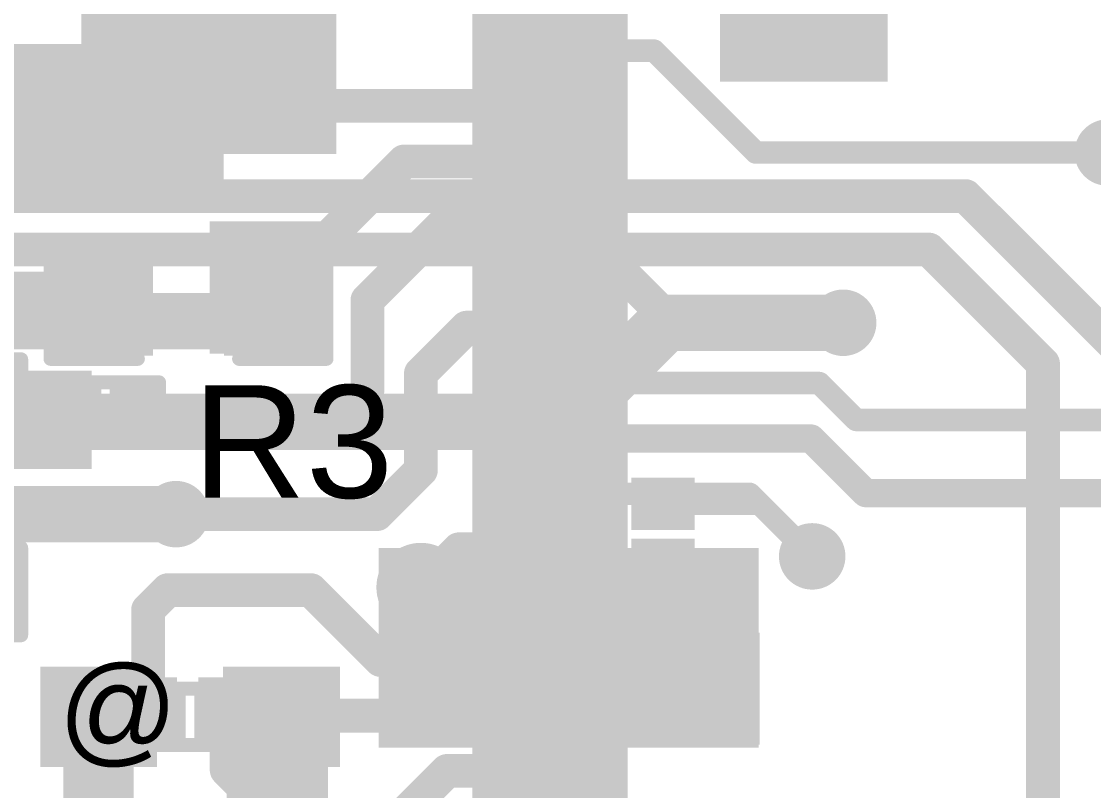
# Model space of a CAD drawing. Header units: millimetres. Extents: x -1.41 to 1.35, y -0.13 to 2.68.
# Drawn here: x -0.4869 to -0.1061, y 0.9323 to 1.2056 of the extents above; entities that cross this region are included whole.
import ezdxf

# ---------------------------------------------------------------- set-up
doc = ezdxf.new("R2010")
doc.units = ezdxf.units.MM
doc.header["$MEASUREMENT"] = 0
for name, color, linetype in [('BottomLayer', 5, 'Continuous'), ('BottomPaste', 16, 'Continuous'), ('BottomSolder', 6, 'Continuous'), ('Mechanical2', 216, 'Continuous'), ('TopLayer', 1, 'Continuous'), ('TopOverlay', 2, 'Continuous'), ('TopPaste', 8, 'Continuous'), ('TopSolder', 216, 'Continuous'), ('ViaHoleLayer', 16, 'Continuous')]:
    doc.layers.add(name, color=color, linetype=linetype)
doc.styles.add('Arial', font='', dxfattribs={"height": 0.2})
doc.styles.get('Arial').set_extended_font_data('Arial')

# ---------------------------------------------------------------- blocks, each defined once
blk = doc.blocks.new('PG_DSO_8_B_1')
at = {"layer": 'BottomLayer'}
for points in [[(-0.1377953, 0.0622047), (-0.1377953, 0.0877953), (-0.0862205, 0.0877953), (-0.0862205, 0.0622047)], [(0.0862205, 0.0622047), (0.0862205, 0.0877953), (0.1377953, 0.0877953), (0.1377953, 0.0622047)], [(-0.1377953, 0.0122047), (-0.1377953, 0.0377953), (-0.0862205, 0.0377953), (-0.0862205, 0.0122047)], [(0.0862205, 0.0122047), (0.0862205, 0.0377953), (0.1377953, 0.0377953), (0.1377953, 0.0122047)], [(-0.1377953, -0.0377953), (-0.1377953, -0.0122047), (-0.0862205, -0.0122047), (-0.0862205, -0.0377953)], [(0.0862205, -0.0377953), (0.0862205, -0.0122047), (0.1377953, -0.0122047), (0.1377953, -0.0377953)], [(-0.1377953, -0.0877953), (-0.1377953, -0.0622047), (-0.0862205, -0.0622047), (-0.0862205, -0.0877953)], [(0.0862205, -0.0877953), (0.0862205, -0.0622047), (0.1377953, -0.0622047), (0.1377953, -0.0877953)]]:
    blk.add_hatch(color=5, dxfattribs=at).paths.add_polyline_path(points)
at = {"layer": 'BottomPaste'}
for points in [[(-0.1377953, 0.0622047), (-0.1377953, 0.0877953), (-0.0862205, 0.0877953), (-0.0862205, 0.0622047)], [(0.0862205, 0.0622047), (0.0862205, 0.0877953), (0.1377953, 0.0877953), (0.1377953, 0.0622047)], [(-0.1377953, 0.0122047), (-0.1377953, 0.0377953), (-0.0862205, 0.0377953), (-0.0862205, 0.0122047)], [(0.0862205, 0.0122047), (0.0862205, 0.0377953), (0.1377953, 0.0377953), (0.1377953, 0.0122047)], [(-0.1377953, -0.0377953), (-0.1377953, -0.0122047), (-0.0862205, -0.0122047), (-0.0862205, -0.0377953)], [(0.0862205, -0.0377953), (0.0862205, -0.0122047), (0.1377953, -0.0122047), (0.1377953, -0.0377953)], [(-0.1377953, -0.0877953), (-0.1377953, -0.0622047), (-0.0862205, -0.0622047), (-0.0862205, -0.0877953)], [(0.0862205, -0.0877953), (0.0862205, -0.0622047), (0.1377953, -0.0622047), (0.1377953, -0.0877953)]]:
    blk.add_hatch(color=16, dxfattribs=at).paths.add_polyline_path(points)
at = {"layer": 'BottomSolder'}
for points in [[(-0.1417953, 0.0582047), (-0.1417953, 0.0917953), (-0.0822205, 0.0917953), (-0.0822205, 0.0582047)], [(0.0822205, 0.0582047), (0.0822205, 0.0917953), (0.1417953, 0.0917953), (0.1417953, 0.0582047)], [(-0.1417953, 0.008204700000000002), (-0.1417953, 0.0417953), (-0.0822205, 0.0417953), (-0.0822205, 0.008204699999999997)], [(0.0822205, 0.008204700000000002), (0.0822205, 0.0417953), (0.1417953, 0.0417953), (0.1417953, 0.008204699999999997)], [(-0.1417953, -0.0417953), (-0.1417953, -0.008204699999999997), (-0.0822205, -0.008204700000000002), (-0.0822205, -0.0417953)], [(0.0822205, -0.0417953), (0.0822205, -0.008204699999999997), (0.1417953, -0.008204700000000002), (0.1417953, -0.0417953)], [(-0.1417953, -0.0917953), (-0.1417953, -0.0582047), (-0.0822205, -0.0582047), (-0.0822205, -0.0917953)], [(0.0822205, -0.0917953), (0.0822205, -0.0582047), (0.1417953, -0.0582047), (0.1417953, -0.0917953)]]:
    blk.add_hatch(color=6, dxfattribs=at).paths.add_polyline_path(points)
blk = doc.blocks.new('LQFP_100_6')
at = {"layer": 'TopLayer'}
for points in [[(-0.32874015, 0.0649606), (-0.28149605, 0.0649606), (-0.28149605, 0.0531496), (-0.32874015, 0.0531496)], [(-0.32874015, 0.0452756), (-0.28149605, 0.0452756), (-0.28149605, 0.0334646), (-0.32874015, 0.0334646)], [(-0.32874015, 0.0255906), (-0.28149605, 0.0255906), (-0.28149605, 0.0137796), (-0.32874015, 0.0137796)], [(-0.32874015, 0.0059055), (-0.28149605, 0.0059055), (-0.28149605, -0.0059055), (-0.32874015, -0.0059055)], [(-0.32874015, -0.0137795), (-0.28149605, -0.0137795), (-0.28149605, -0.0255905), (-0.32874015, -0.0255905)], [(-0.32874015, -0.0334646), (-0.28149605, -0.0334646), (-0.28149605, -0.0452756), (-0.32874015, -0.0452756)], [(-0.32874015, -0.0531496), (-0.28149605, -0.0531496), (-0.28149605, -0.0649606), (-0.32874015, -0.0649606)], [(-0.32874015, -0.0728346), (-0.28149605, -0.0728346), (-0.28149605, -0.0846456), (-0.32874015, -0.0846456)], [(-0.32874015, -0.0925197), (-0.28149605, -0.0925197), (-0.28149605, -0.1043307), (-0.32874015, -0.1043307)], [(-0.32874015, -0.1122047), (-0.28149605, -0.1122047), (-0.28149605, -0.1240157), (-0.32874015, -0.1240157)], [(-0.32874015, -0.1318898), (-0.28149605, -0.1318898), (-0.28149605, -0.1437008), (-0.32874015, -0.1437008)], [(-0.32874015, -0.1515748), (-0.28149605, -0.1515748), (-0.28149605, -0.1633858), (-0.32874015, -0.1633858)], [(-0.32874015, -0.1712598), (-0.28149605, -0.1712598), (-0.28149605, -0.1830708), (-0.32874015, -0.1830708)], [(-0.32874015, -0.1909448), (-0.28149605, -0.1909448), (-0.28149605, -0.2027558), (-0.32874015, -0.2027558)]]:
    blk.add_hatch(color=1, dxfattribs=at).paths.add_polyline_path(points)
at = {"layer": 'TopPaste'}
for points in [[(-0.32874015, 0.0649606), (-0.28149605, 0.0649606), (-0.28149605, 0.0531496), (-0.32874015, 0.0531496)], [(-0.32874015, 0.0452756), (-0.28149605, 0.0452756), (-0.28149605, 0.0334646), (-0.32874015, 0.0334646)], [(-0.32874015, 0.0255906), (-0.28149605, 0.0255906), (-0.28149605, 0.0137796), (-0.32874015, 0.0137796)], [(-0.32874015, 0.0059055), (-0.28149605, 0.0059055), (-0.28149605, -0.0059055), (-0.32874015, -0.0059055)], [(-0.32874015, -0.0137795), (-0.28149605, -0.0137795), (-0.28149605, -0.0255905), (-0.32874015, -0.0255905)], [(-0.32874015, -0.0334646), (-0.28149605, -0.0334646), (-0.28149605, -0.0452756), (-0.32874015, -0.0452756)], [(-0.32874015, -0.0531496), (-0.28149605, -0.0531496), (-0.28149605, -0.0649606), (-0.32874015, -0.0649606)], [(-0.32874015, -0.0728346), (-0.28149605, -0.0728346), (-0.28149605, -0.0846456), (-0.32874015, -0.0846456)], [(-0.32874015, -0.0925197), (-0.28149605, -0.0925197), (-0.28149605, -0.1043307), (-0.32874015, -0.1043307)], [(-0.32874015, -0.1122047), (-0.28149605, -0.1122047), (-0.28149605, -0.1240157), (-0.32874015, -0.1240157)], [(-0.32874015, -0.1318898), (-0.28149605, -0.1318898), (-0.28149605, -0.1437008), (-0.32874015, -0.1437008)], [(-0.32874015, -0.1515748), (-0.28149605, -0.1515748), (-0.28149605, -0.1633858), (-0.32874015, -0.1633858)], [(-0.32874015, -0.1712598), (-0.28149605, -0.1712598), (-0.28149605, -0.1830708), (-0.32874015, -0.1830708)], [(-0.32874015, -0.1909448), (-0.28149605, -0.1909448), (-0.28149605, -0.2027558), (-0.32874015, -0.2027558)]]:
    blk.add_hatch(color=8, dxfattribs=at).paths.add_polyline_path(points)
at = {"layer": 'TopSolder'}
for points in [[(-0.33274015, 0.0886457), (-0.27749605, 0.0886457), (-0.27749605, 0.0688347), (-0.33274015, 0.0688347)], [(-0.33274015, 0.0689606), (-0.27749605, 0.0689606), (-0.27749605, 0.0491496), (-0.33274015, 0.0491496)], [(-0.33274015, 0.0492756), (-0.27749605, 0.0492756), (-0.27749605, 0.0294646), (-0.33274015, 0.0294646)], [(-0.33274015, 0.0295906), (-0.27749605, 0.0295906), (-0.27749605, 0.0097796), (-0.33274015, 0.0097796)], [(-0.33274015, 0.0099055), (-0.27749605, 0.0099055), (-0.27749605, -0.0099055), (-0.33274015, -0.0099055)], [(-0.33274015, -0.0097795), (-0.27749605, -0.0097795), (-0.27749605, -0.0295905), (-0.33274015, -0.0295905)], [(-0.33274015, -0.0294646), (-0.27749605, -0.0294646), (-0.27749605, -0.0492756), (-0.33274015, -0.0492756)], [(-0.33274015, -0.0491496), (-0.27749605, -0.0491496), (-0.27749605, -0.0689606), (-0.33274015, -0.0689606)], [(-0.33274015, -0.0688346), (-0.27749605, -0.0688346), (-0.27749605, -0.0886456), (-0.33274015, -0.0886456)], [(-0.33274015, -0.0885197), (-0.27749605, -0.0885197), (-0.27749605, -0.1083307), (-0.33274015, -0.1083307)], [(-0.33274015, -0.1082047), (-0.27749605, -0.1082047), (-0.27749605, -0.1280157), (-0.33274015, -0.1280157)], [(-0.33274015, -0.1278898), (-0.27749605, -0.1278898), (-0.27749605, -0.1477008), (-0.33274015, -0.1477008)], [(-0.33274015, -0.1475748), (-0.27749605, -0.1475748), (-0.27749605, -0.1673858), (-0.33274015, -0.1673858)], [(-0.33274015, -0.1672598), (-0.27749605, -0.1672598), (-0.27749605, -0.1870708), (-0.33274015, -0.1870708)], [(-0.33274015, -0.1869448), (-0.27749605, -0.1869448), (-0.27749605, -0.2067558), (-0.33274015, -0.2067558)]]:
    blk.add_hatch(color=216, dxfattribs=at).paths.add_polyline_path(points)
blk = doc.blocks.new('ECS__327_7_34B_C_TR_16')
at = {"layer": 'TopLayer'}
for points in [[(-0.07086615, 0.03740155), (-0.02755905, 0.03740155), (-0.02755905, -0.03740155), (-0.07086615, -0.03740155)], [(0.02755905, 0.03740155), (0.07086615, 0.03740155), (0.07086615, -0.03740155), (0.02755905, -0.03740155)]]:
    blk.add_hatch(color=1, dxfattribs=at).paths.add_polyline_path(points)
at = {"layer": 'TopPaste'}
for points in [[(-0.07086615, 0.03740155), (-0.02755905, 0.03740155), (-0.02755905, -0.03740155), (-0.07086615, -0.03740155)], [(0.02755905, 0.03740155), (0.07086615, 0.03740155), (0.07086615, -0.03740155), (0.02755905, -0.03740155)]]:
    blk.add_hatch(color=8, dxfattribs=at).paths.add_polyline_path(points)
at = {"layer": 'TopSolder'}
for points in [[(-0.07486615, 0.04140155), (-0.02355905, 0.04140155), (-0.02355905, -0.04140155), (-0.07486615, -0.04140155)], [(0.02355905, 0.04140155), (0.07486615, 0.04140155), (0.07486615, -0.04140155), (0.02355905, -0.04140155)]]:
    blk.add_hatch(color=216, dxfattribs=at).paths.add_polyline_path(points)
at = {"layer": 'TopOverlay', "const_width": 0.007874}
for points in [[(-0.026, 0.043), (-0.076, 0.043)], [(-0.076, -0.043), (-0.076, 0.043)], [(0.076, 0.043), (0.026, 0.043)], [(0.076, -0.043), (0.076, 0.043)], [(-0.026, -0.043), (-0.076, -0.043)], [(0.076, -0.043), (0.026, -0.043)]]:
    blk.add_lwpolyline(points, dxfattribs=at)
at = {"layer": 'TopOverlay'}
for points, const_width in [([(-0.0779685, 0.043, 1), (-0.0740315, 0.043, 1)], 0.003937), ([(-0.0779685, 0.043, 1), (-0.0740315, 0.043, 1)], 0.003937), ([(-0.0279685, 0.043, 1), (-0.0240315, 0.043, 1)], 0.003937), ([(0.0240315, 0.043, 1), (0.0279685, 0.043, 1)], 0.003937), ([(0.0740315, 0.043, 1), (0.0779685, 0.043, 1)], 0.003937), ([(0.0740315, 0.043, 1), (0.0779685, 0.043, 1)], 0.003937), ([(-0.0858377, 0.013, 1), (-0.0921623, 0.013, 1)], 0.01), ([(-0.0946623, 0.013, 1), (-0.0896623, 0.013, 1)], 0.005), ([(-0.0883377, 0.013, 1), (-0.0833377, 0.013, 1)], 0.005), ([(-0.0779685, -0.043, 1), (-0.0740315, -0.043, 1)], 0.003937), ([(-0.0779685, -0.043, 1), (-0.0740315, -0.043, 1)], 0.003937), ([(-0.0279685, -0.043, 1), (-0.0240315, -0.043, 1)], 0.003937), ([(0.0240315, -0.043, 1), (0.0279685, -0.043, 1)], 0.003937), ([(0.0740315, -0.043, 1), (0.0779685, -0.043, 1)], 0.003937), ([(0.0740315, -0.043, 1), (0.0779685, -0.043, 1)], 0.003937)]:
    blk.add_lwpolyline(points, format="xyb", close=True, dxfattribs=dict(at, const_width=const_width))
blk = doc.blocks.new('R___0201_B_55')
at = {"layer": 'BottomLayer'}
for points in [[(-0.01614165, 0.00728345), (-0.00551175, 0.00728345), (-0.00551175, -0.00728345), (-0.01614165, -0.00728345)], [(0.00551185, 0.00728345), (0.01614175, 0.00728345), (0.01614175, -0.00728345), (0.00551185, -0.00728345)]]:
    blk.add_hatch(color=5, dxfattribs=at).paths.add_polyline_path(points)
at = {"layer": 'BottomPaste'}
for points in [[(-0.01614165, 0.00728345), (-0.00551175, 0.00728345), (-0.00551175, -0.00728345), (-0.01614165, -0.00728345)], [(0.00551185, 0.00728345), (0.01614175, 0.00728345), (0.01614175, -0.00728345), (0.00551185, -0.00728345)]]:
    blk.add_hatch(color=16, dxfattribs=at).paths.add_polyline_path(points)
at = {"layer": 'BottomSolder'}
for points in [[(-0.02014165, 0.01128345), (-0.00151175, 0.01128345), (-0.00151175, -0.01128345), (-0.02014165, -0.01128345)], [(0.00151185, 0.01128345), (0.02014175, 0.01128345), (0.02014175, -0.01128345), (0.00151185, -0.01128345)]]:
    blk.add_hatch(color=6, dxfattribs=at).paths.add_polyline_path(points)
blk = doc.blocks.new('R___0201_84')
at = {"layer": 'TopLayer'}
for points in [[(-0.01614165, 0.00728345), (-0.00551175, 0.00728345), (-0.00551175, -0.00728345), (-0.01614165, -0.00728345)], [(0.00551185, 0.00728345), (0.01614175, 0.00728345), (0.01614175, -0.00728345), (0.00551185, -0.00728345)]]:
    blk.add_hatch(color=1, dxfattribs=at).paths.add_polyline_path(points)
at = {"layer": 'TopPaste'}
for points in [[(-0.01614165, 0.00728345), (-0.00551175, 0.00728345), (-0.00551175, -0.00728345), (-0.01614165, -0.00728345)], [(0.00551185, 0.00728345), (0.01614175, 0.00728345), (0.01614175, -0.00728345), (0.00551185, -0.00728345)]]:
    blk.add_hatch(color=8, dxfattribs=at).paths.add_polyline_path(points)
at = {"layer": 'TopSolder'}
for points in [[(-0.02014165, 0.01128345), (-0.00151175, 0.01128345), (-0.00151175, -0.01128345), (-0.02014165, -0.01128345)], [(0.00151185, 0.01128345), (0.02014175, 0.01128345), (0.02014175, -0.01128345), (0.00151185, -0.01128345)]]:
    blk.add_hatch(color=216, dxfattribs=at).paths.add_polyline_path(points)
at = {"layer": 'TopOverlay', "const_width": 0.005}
for points in [[(0.019, 0.01), (-0.019, 0.01)], [(-0.019, 0.01), (-0.019, -0.01)], [(0.019, 0.01), (0.019, -0.01)], [(0.019, -0.01), (-0.019, -0.01)]]:
    blk.add_lwpolyline(points, dxfattribs=at)
at = {"layer": 'TopOverlay', "const_width": 0.0025}
for points in [[(-0.02025, 0.01, 1), (-0.01775, 0.01, 1)], [(-0.02025, 0.01, 1), (-0.01775, 0.01, 1)], [(0.01775, 0.01, 1), (0.02025, 0.01, 1)], [(0.01775, 0.01, 1), (0.02025, 0.01, 1)], [(-0.02025, -0.01, 1), (-0.01775, -0.01, 1)], [(-0.02025, -0.01, 1), (-0.01775, -0.01, 1)], [(0.01775, -0.01, 1), (0.02025, -0.01, 1)], [(0.01775, -0.01, 1), (0.02025, -0.01, 1)]]:
    blk.add_lwpolyline(points, format="xyb", close=True, dxfattribs=at)
blk = doc.blocks.new('R___0201_86')
at = {"layer": 'TopLayer'}
for points in [[(-0.01614165, 0.00728345), (-0.00551175, 0.00728345), (-0.00551175, -0.00728345), (-0.01614165, -0.00728345)], [(0.00551185, 0.00728345), (0.01614175, 0.00728345), (0.01614175, -0.00728345), (0.00551185, -0.00728345)]]:
    blk.add_hatch(color=1, dxfattribs=at).paths.add_polyline_path(points)
at = {"layer": 'TopPaste'}
for points in [[(-0.01614165, 0.00728345), (-0.00551175, 0.00728345), (-0.00551175, -0.00728345), (-0.01614165, -0.00728345)], [(0.00551185, 0.00728345), (0.01614175, 0.00728345), (0.01614175, -0.00728345), (0.00551185, -0.00728345)]]:
    blk.add_hatch(color=8, dxfattribs=at).paths.add_polyline_path(points)
at = {"layer": 'TopSolder'}
for points in [[(-0.02014165, 0.01128345), (-0.00151175, 0.01128345), (-0.00151175, -0.01128345), (-0.02014165, -0.01128345)], [(0.00151185, 0.01128345), (0.02014175, 0.01128345), (0.02014175, -0.01128345), (0.00151185, -0.01128345)]]:
    blk.add_hatch(color=216, dxfattribs=at).paths.add_polyline_path(points)
at = {"layer": 'TopOverlay', "const_width": 0.005}
for points in [[(-0.019, 0.01), (0.019, 0.01)], [(-0.019, -0.01), (-0.019, 0.01)], [(0.019, -0.01), (0.019, 0.01)], [(-0.019, -0.01), (0.019, -0.01)]]:
    blk.add_lwpolyline(points, dxfattribs=at)
at = {"layer": 'TopOverlay', "const_width": 0.0025}
for points in [[(-0.02025, 0.01, 1), (-0.01775, 0.01, 1)], [(-0.02025, 0.01, 1), (-0.01775, 0.01, 1)], [(0.01775, 0.01, 1), (0.02025, 0.01, 1)], [(0.01775, 0.01, 1), (0.02025, 0.01, 1)], [(-0.02025, -0.01, 1), (-0.01775, -0.01, 1)], [(-0.02025, -0.01, 1), (-0.01775, -0.01, 1)], [(0.01775, -0.01, 1), (0.02025, -0.01, 1)], [(0.01775, -0.01, 1), (0.02025, -0.01, 1)]]:
    blk.add_lwpolyline(points, format="xyb", close=True, dxfattribs=at)
blk = doc.blocks.new('IND_0603_B_87')
at = {"layer": 'BottomLayer'}
for points in [[(-0.0492126, 0.01377955), (-0.015748, 0.01377955), (-0.015748, -0.01377955), (-0.0492126, -0.01377955)], [(0.015748, 0.01377955), (0.0492126, 0.01377955), (0.0492126, -0.01377955), (0.015748, -0.01377955)]]:
    blk.add_hatch(color=5, dxfattribs=at).paths.add_polyline_path(points)
at = {"layer": 'BottomPaste'}
for points in [[(-0.0492126, 0.01377955), (-0.015748, 0.01377955), (-0.015748, -0.01377955), (-0.0492126, -0.01377955)], [(0.015748, 0.01377955), (0.0492126, 0.01377955), (0.0492126, -0.01377955), (0.015748, -0.01377955)]]:
    blk.add_hatch(color=16, dxfattribs=at).paths.add_polyline_path(points)
at = {"layer": 'BottomSolder'}
for points in [[(-0.0532126, 0.01777955), (-0.011748, 0.01777955), (-0.011748, -0.01777955), (-0.0532126, -0.01777955)], [(0.011748, 0.01777955), (0.0532126, 0.01777955), (0.0532126, -0.01777955), (0.011748, -0.01777955)]]:
    blk.add_hatch(color=6, dxfattribs=at).paths.add_polyline_path(points)
blk = doc.blocks.new('C___0603_98')
at = {"layer": 'TopLayer'}
for points in [[(-0.015, 0.0175), (-0.015, -0.0175), (-0.045, -0.0175), (-0.045, 0.0175)], [(0.045, 0.0175), (0.045, -0.0175), (0.015, -0.0175), (0.015, 0.0175)]]:
    blk.add_hatch(color=1, dxfattribs=at).paths.add_polyline_path(points)
at = {"layer": 'TopPaste'}
for points in [[(-0.015, 0.0175), (-0.015, -0.0175), (-0.045, -0.0175), (-0.045, 0.0175)], [(0.045, 0.0175), (0.045, -0.0175), (0.015, -0.0175), (0.015, 0.0175)]]:
    blk.add_hatch(color=8, dxfattribs=at).paths.add_polyline_path(points)
at = {"layer": 'TopSolder'}
for points in [[(-0.0126378, 0.0198622), (-0.0126378, -0.0198622), (-0.0473622, -0.0198622), (-0.0473622, 0.0198622)], [(0.0473622, 0.0198622), (0.0473622, -0.0198622), (0.0126378, -0.0198622), (0.0126378, 0.0198622)]]:
    blk.add_hatch(color=216, dxfattribs=at).paths.add_polyline_path(points)
at = {"layer": 'TopOverlay', "const_width": 0.005}
for points in [[(-0.049, 0.021), (-0.049, -0.021)], [(-0.049, 0.021), (-0.018, 0.021)], [(0.018, 0.021), (0.049, 0.021)], [(0.049, 0.021), (0.049, -0.021)], [(-0.049, -0.021), (-0.018, -0.021)], [(0.018, -0.021), (0.049, -0.021)]]:
    blk.add_lwpolyline(points, dxfattribs=at)
at = {"layer": 'TopOverlay', "const_width": 0.0025}
for points in [[(-0.05025, 0.021, 1), (-0.04775, 0.021, 1)], [(-0.05025, 0.021, 1), (-0.04775, 0.021, 1)], [(-0.01925, 0.021, 1), (-0.01675, 0.021, 1)], [(0.01675, 0.021, 1), (0.01925, 0.021, 1)], [(0.04775, 0.021, 1), (0.05025, 0.021, 1)], [(0.04775, 0.021, 1), (0.05025, 0.021, 1)], [(-0.05025, -0.021, 1), (-0.04775, -0.021, 1)], [(-0.05025, -0.021, 1), (-0.04775, -0.021, 1)], [(-0.01925, -0.021, 1), (-0.01675, -0.021, 1)], [(0.01675, -0.021, 1), (0.01925, -0.021, 1)], [(0.04775, -0.021, 1), (0.05025, -0.021, 1)], [(0.04775, -0.021, 1), (0.05025, -0.021, 1)]]:
    blk.add_lwpolyline(points, format="xyb", close=True, dxfattribs=at)
blk = doc.blocks.new('C___0603_99')
at = {"layer": 'TopLayer'}
for points in [[(-0.015, 0.0175), (-0.015, -0.0175), (-0.045, -0.0175), (-0.045, 0.0175)], [(0.045, 0.0175), (0.045, -0.0175), (0.015, -0.0175), (0.015, 0.0175)]]:
    blk.add_hatch(color=1, dxfattribs=at).paths.add_polyline_path(points)
at = {"layer": 'TopPaste'}
for points in [[(-0.015, 0.0175), (-0.015, -0.0175), (-0.045, -0.0175), (-0.045, 0.0175)], [(0.045, 0.0175), (0.045, -0.0175), (0.015, -0.0175), (0.015, 0.0175)]]:
    blk.add_hatch(color=8, dxfattribs=at).paths.add_polyline_path(points)
at = {"layer": 'TopSolder'}
for points in [[(-0.0126378, 0.0198622), (-0.0126378, -0.0198622), (-0.0473622, -0.0198622), (-0.0473622, 0.0198622)], [(0.0473622, 0.0198622), (0.0473622, -0.0198622), (0.0126378, -0.0198622), (0.0126378, 0.0198622)]]:
    blk.add_hatch(color=216, dxfattribs=at).paths.add_polyline_path(points)
at = {"layer": 'TopOverlay', "const_width": 0.005}
for points in [[(-0.049, -0.021), (-0.049, 0.021)], [(-0.049, 0.021), (-0.018, 0.021)], [(0.018, 0.021), (0.049, 0.021)], [(0.049, -0.021), (0.049, 0.021)], [(-0.049, -0.021), (-0.018, -0.021)], [(0.018, -0.021), (0.049, -0.021)]]:
    blk.add_lwpolyline(points, dxfattribs=at)
at = {"layer": 'TopOverlay', "const_width": 0.0025}
for points in [[(-0.05025, 0.021, 1), (-0.04775, 0.021, 1)], [(-0.05025, 0.021, 1), (-0.04775, 0.021, 1)], [(-0.01925, 0.021, 1), (-0.01675, 0.021, 1)], [(0.01675, 0.021, 1), (0.01925, 0.021, 1)], [(0.04775, 0.021, 1), (0.05025, 0.021, 1)], [(0.04775, 0.021, 1), (0.05025, 0.021, 1)], [(-0.05025, -0.021, 1), (-0.04775, -0.021, 1)], [(-0.05025, -0.021, 1), (-0.04775, -0.021, 1)], [(-0.01925, -0.021, 1), (-0.01675, -0.021, 1)], [(0.01675, -0.021, 1), (0.01925, -0.021, 1)], [(0.04775, -0.021, 1), (0.05025, -0.021, 1)], [(0.04775, -0.021, 1), (0.05025, -0.021, 1)]]:
    blk.add_lwpolyline(points, format="xyb", close=True, dxfattribs=at)
blk = doc.blocks.new('C__0603_B_103')
at = {"layer": 'BottomLayer'}
for points in [[(-0.045, -0.0175), (-0.045, 0.0175), (-0.015, 0.0175), (-0.015, -0.0175)], [(0.015, -0.0175), (0.015, 0.0175), (0.045, 0.0175), (0.045, -0.0175)]]:
    blk.add_hatch(color=5, dxfattribs=at).paths.add_polyline_path(points)
at = {"layer": 'BottomPaste'}
for points in [[(-0.045, -0.0175), (-0.045, 0.0175), (-0.015, 0.0175), (-0.015, -0.0175)], [(0.015, -0.0175), (0.015, 0.0175), (0.045, 0.0175), (0.045, -0.0175)]]:
    blk.add_hatch(color=16, dxfattribs=at).paths.add_polyline_path(points)
at = {"layer": 'BottomSolder'}
for points in [[(-0.0473622, -0.0198622), (-0.0473622, 0.0198622), (-0.0126378, 0.0198622), (-0.0126378, -0.0198622)], [(0.0126378, -0.0198622), (0.0126378, 0.0198622), (0.0473622, 0.0198622), (0.0473622, -0.0198622)]]:
    blk.add_hatch(color=6, dxfattribs=at).paths.add_polyline_path(points)
blk = doc.blocks.new('C__0603_B_107')
at = {"layer": 'BottomLayer'}
for points in [[(-0.045, -0.0175), (-0.045, 0.0175), (-0.015, 0.0175), (-0.015, -0.0175)], [(0.015, -0.0175), (0.015, 0.0175), (0.045, 0.0175), (0.045, -0.0175)]]:
    blk.add_hatch(color=5, dxfattribs=at).paths.add_polyline_path(points)
at = {"layer": 'BottomPaste'}
for points in [[(-0.045, -0.0175), (-0.045, 0.0175), (-0.015, 0.0175), (-0.015, -0.0175)], [(0.015, -0.0175), (0.015, 0.0175), (0.045, 0.0175), (0.045, -0.0175)]]:
    blk.add_hatch(color=16, dxfattribs=at).paths.add_polyline_path(points)
at = {"layer": 'BottomSolder'}
for points in [[(-0.0473622, -0.0198622), (-0.0473622, 0.0198622), (-0.0126378, 0.0198622), (-0.0126378, -0.0198622)], [(0.0126378, -0.0198622), (0.0126378, 0.0198622), (0.0473622, 0.0198622), (0.0473622, -0.0198622)]]:
    blk.add_hatch(color=6, dxfattribs=at).paths.add_polyline_path(points)

msp = doc.modelspace()

# ---------------------------------------------------------------- hatches: boundary and pattern name
at = {"layer": 'BottomLayer'}
for points in [[(-0.465626, 1.158528), (-0.389, 1.158528), (-0.389, 1.296528), (-0.465626, 1.296528)], [(-0.432, 1.158528), (-0.375, 1.158528), (-0.375, 1.233), (-0.432, 1.233)], [(-0.36, 0.947528), (-0.285, 0.947528), (-0.285, 1.018528), (-0.36, 1.018528)], [(-0.272, 0.947528), (-0.225, 0.947528), (-0.225, 1.018528), (-0.272, 1.018528)], [(-0.414, 0.902528), (-0.378, 0.902528), (-0.378, 0.972528), (-0.414, 0.972528)]]:
    msp.add_hatch(color=5, dxfattribs=at).paths.add_polyline_path(points)
h = msp.add_hatch(color=5, dxfattribs=at)
edge = h.paths.add_edge_path()
edge.add_arc((-0.392, 1.177), 0.011811, 0, 360)
h = msp.add_hatch(color=5, dxfattribs=at)
edge = h.paths.add_edge_path()
edge.add_arc((-0.101, 1.159), 0.011811, 0, 360)
h = msp.add_hatch(color=5, dxfattribs=at)
edge = h.paths.add_edge_path()
edge.add_arc((-0.4020551, 1.099717), 0.011811, 0, 360)
h = msp.add_hatch(color=5, dxfattribs=at)
edge = h.paths.add_edge_path()
edge.add_arc((-0.195, 1.098528), 0.011811, 0, 360)
h = msp.add_hatch(color=5, dxfattribs=at)
edge = h.paths.add_edge_path()
edge.add_arc((-0.432, 1.030528), 0.011811, 0, 360)
h = msp.add_hatch(color=5, dxfattribs=at)
edge = h.paths.add_edge_path()
edge.add_arc((-0.206, 1.015528), 0.011811, 0, 360)
h = msp.add_hatch(color=5, dxfattribs=at)
edge = h.paths.add_edge_path()
edge.add_arc((-0.345, 1.004528), 0.011811, 0, 360)
h = msp.add_hatch(color=5, dxfattribs=at)
edge = h.paths.add_edge_path()
edge.add_arc((-0.241, 0.9983626), 0.011811, 0, 360)
at = {"layer": 'BottomSolder'}
h = msp.add_hatch(color=6, dxfattribs=at)
edge = h.paths.add_edge_path()
edge.add_arc((-0.392, 1.177), 0.015811, 0, 360)
h = msp.add_hatch(color=6, dxfattribs=at)
edge = h.paths.add_edge_path()
edge.add_arc((-0.101, 1.159), 0.0099055, 0, 360)
h = msp.add_hatch(color=6, dxfattribs=at)
edge = h.paths.add_edge_path()
edge.add_arc((-0.345, 1.004528), 0.015811, 0, 360)
h = msp.add_hatch(color=6, dxfattribs=at)
edge = h.paths.add_edge_path()
edge.add_arc((-0.241, 0.9983626), 0.015811, 0, 360)
h = msp.add_hatch(color=6, dxfattribs=at)
edge = h.paths.add_edge_path()
edge.add_arc((-0.4594821, 0.917528), 0.015811, 0, 360)
at = {"layer": 'TopLayer'}
h = msp.add_hatch(color=1, dxfattribs=at)
edge = h.paths.add_edge_path()
edge.add_arc((-0.392, 1.177), 0.011811, 0, 360)
h = msp.add_hatch(color=1, dxfattribs=at)
edge = h.paths.add_edge_path()
edge.add_arc((-0.101, 1.159), 0.011811, 0, 360)
for points in [[(-0.42, 1.087528), (-0.377, 1.087528), (-0.377, 1.134528), (-0.42, 1.134528)], [(-0.529, 1.046528), (-0.462, 1.046528), (-0.462, 1.081528), (-0.529, 1.081528)], [(-0.4516535, 0.948528), (-0.4316535, 0.948528), (-0.4316535, 0.972528), (-0.4516535, 0.972528)], [(-0.424, 0.948528), (-0.404, 0.948528), (-0.404, 0.972528), (-0.424, 0.972528)]]:
    msp.add_hatch(color=1, dxfattribs=at).paths.add_polyline_path(points)
h = msp.add_hatch(color=1, dxfattribs=at)
edge = h.paths.add_edge_path()
edge.add_arc((-0.4020551, 1.099717), 0.011811, 0, 360)
h = msp.add_hatch(color=1, dxfattribs=at)
edge = h.paths.add_edge_path()
edge.add_arc((-0.195, 1.098528), 0.011811, 0, 360)
h = msp.add_hatch(color=1, dxfattribs=at)
edge = h.paths.add_edge_path()
edge.add_arc((-0.432, 1.030528), 0.011811, 0, 360)
h = msp.add_hatch(color=1, dxfattribs=at)
edge = h.paths.add_edge_path()
edge.add_arc((-0.206, 1.015528), 0.011811, 0, 360)
h = msp.add_hatch(color=1, dxfattribs=at)
edge = h.paths.add_edge_path()
edge.add_arc((-0.345, 1.004528), 0.011811, 0, 360)
h = msp.add_hatch(color=1, dxfattribs=at)
edge = h.paths.add_edge_path()
edge.add_arc((-0.241, 0.9983626), 0.011811, 0, 360)
at = {"layer": 'TopSolder'}
h = msp.add_hatch(color=216, dxfattribs=at)
edge = h.paths.add_edge_path()
edge.add_arc((-0.392, 1.177), 0.015811, 0, 360)
h = msp.add_hatch(color=216, dxfattribs=at)
edge = h.paths.add_edge_path()
edge.add_arc((-0.101, 1.159), 0.0099055, 0, 360)
h = msp.add_hatch(color=216, dxfattribs=at)
edge = h.paths.add_edge_path()
edge.add_arc((-0.345, 1.004528), 0.015811, 0, 360)
h = msp.add_hatch(color=216, dxfattribs=at)
edge = h.paths.add_edge_path()
edge.add_arc((-0.241, 0.9983626), 0.015811, 0, 360)
h = msp.add_hatch(color=216, dxfattribs=at)
edge = h.paths.add_edge_path()
edge.add_arc((-0.4594821, 0.917528), 0.015811, 0, 360)
at = {"layer": 'ViaHoleLayer'}
h = msp.add_hatch(color=16, dxfattribs=at)
edge = h.paths.add_edge_path()
edge.add_arc((-0.392, 1.177), 0.0059055, 0, 360)
h = msp.add_hatch(color=16, dxfattribs=at)
edge = h.paths.add_edge_path()
edge.add_arc((-0.101, 1.159), 0.0059055, 0, 360)
h = msp.add_hatch(color=16, dxfattribs=at)
edge = h.paths.add_edge_path()
edge.add_arc((-0.4020551, 1.099717), 0.0059055, 0, 360)
h = msp.add_hatch(color=16, dxfattribs=at)
edge = h.paths.add_edge_path()
edge.add_arc((-0.195, 1.098528), 0.0059055, 0, 360)
h = msp.add_hatch(color=16, dxfattribs=at)
edge = h.paths.add_edge_path()
edge.add_arc((-0.432, 1.030528), 0.0059055, 0, 360)
h = msp.add_hatch(color=16, dxfattribs=at)
edge = h.paths.add_edge_path()
edge.add_arc((-0.206, 1.015528), 0.0059055, 0, 360)
h = msp.add_hatch(color=16, dxfattribs=at)
edge = h.paths.add_edge_path()
edge.add_arc((-0.345, 1.004528), 0.0059055, 0, 360)
h = msp.add_hatch(color=16, dxfattribs=at)
edge = h.paths.add_edge_path()
edge.add_arc((-0.241, 0.9983626), 0.0059055, 0, 360)

# ---------------------------------------------------------------- linework, layer by layer
at = {"layer": 'BottomLayer'}
for points, const_width in [([(-0.5793847, 1.143528), (-0.151528, 1.143528)], 0.012), ([(-0.151528, 1.143528), (-0.0924252, 1.0844252)], 0.012), ([(-0.5933967, 1.124528), (-0.164528, 1.124528)], 0.012), ([(-0.164528, 1.124528), (-0.124, 1.084)], 0.012), ([(-0.7035354, 1.099071), (-0.4027011, 1.099071)], 0.02), ([(-0.4027011, 1.099071), (-0.4020551, 1.099717)], 0.02), ([(-0.2931372, 1.0633357), (-0.2579449, 1.098528)], 0.02), ([(-0.2579449, 1.098528), (-0.195, 1.098528)], 0.02), ([(-0.124, 0.8329999), (-0.124, 1.084)], 0.012), ([(-0.9868078, 1.0633357), (-0.2931372, 1.0633357)], 0.02), ([(-0.862, 1.030528), (-0.432, 1.030528)], 0.02), ([(-0.259, 1.0341815), (-0.2246535, 1.0341815)], 0.008), ([(-0.2246535, 1.0341815), (-0.206, 1.015528)], 0.008), ([(-0.4594821, 0.917528), (-0.4594821, 0.9585246)], 0.025), ([(-0.397, 0.9560461), (-0.3945215, 0.9585246)], 0.025)]:
    msp.add_lwpolyline(points, dxfattribs=dict(at, const_width=const_width))
for points, const_width in [([(-0.154528, 1.143528, 1), (-0.148528, 1.143528, 1)], 0.006), ([(-0.154528, 1.143528, 1), (-0.148528, 1.143528, 1)], 0.006), ([(-0.167528, 1.124528, 1), (-0.161528, 1.124528, 1)], 0.006), ([(-0.167528, 1.124528, 1), (-0.161528, 1.124528, 1)], 0.006), ([(-0.4077011, 1.099071, 1), (-0.3977011, 1.099071, 1)], 0.01), ([(-0.4077011, 1.099071, 1), (-0.3977011, 1.099071, 1)], 0.01), ([(-0.4070551, 1.099717, 1), (-0.3970551, 1.099717, 1)], 0.01), ([(-0.2629449, 1.098528, 1), (-0.2529449, 1.098528, 1)], 0.01), ([(-0.2629449, 1.098528, 1), (-0.2529449, 1.098528, 1)], 0.01), ([(-0.2, 1.098528, 1), (-0.19, 1.098528, 1)], 0.01), ([(-0.127, 1.084, 1), (-0.121, 1.084, 1)], 0.006), ([(-0.127, 1.084, 1), (-0.121, 1.084, 1)], 0.006), ([(-0.2981372, 1.0633357, 1), (-0.2881372, 1.0633357, 1)], 0.01), ([(-0.2981372, 1.0633357, 1), (-0.2881372, 1.0633357, 1)], 0.01), ([(-0.437, 1.030528, 1), (-0.427, 1.030528, 1)], 0.01), ([(-0.261, 1.0341815, 1), (-0.257, 1.0341815, 1)], 0.004), ([(-0.2266535, 1.0341815, 1), (-0.2226535, 1.0341815, 1)], 0.004), ([(-0.2266535, 1.0341815, 1), (-0.2226535, 1.0341815, 1)], 0.004), ([(-0.208, 1.015528, 1), (-0.204, 1.015528, 1)], 0.004), ([(-0.4657321, 0.9585246, 1), (-0.4532321, 0.9585246, 1)], 0.0125), ([(-0.40325, 0.9560461, 1), (-0.39075, 0.9560461, 1)], 0.0125), ([(-0.4007715, 0.9585246, 1), (-0.3882715, 0.9585246, 1)], 0.0125)]:
    msp.add_lwpolyline(points, format="xyb", close=True, dxfattribs=dict(at, const_width=const_width))
at = {"layer": 'Mechanical2', "const_width": 0.015}
msp.add_lwpolyline([(1.3405997, 0.884327, -6.818912620243704), (1.3369463, 1.6869172)], format="xyb", dxfattribs=at)
at = {"layer": 'TopLayer'}
for points, const_width in [([(-0.446252, 1.1719454), (-0.4032993, 1.2148981)], 0.012), ([(-0.2991181, 1.195213), (-0.262213, 1.195213)], 0.008), ([(-0.262213, 1.195213), (-0.226, 1.159)], 0.008), ([(-0.392, 1.177), (-0.3906225, 1.1756225)], 0.012), ([(-0.3906225, 1.1756225), (-0.2992126, 1.1756225)], 0.012), ([(-0.2992126, 1.1756225), (-0.2991181, 1.175528)], 0.012), ([(-0.4637874, 1.170158), (-0.462, 1.1719454)], 0.012), ([(-0.516284, 1.170158), (-0.4637874, 1.170158)], 0.012), ([(-0.388555, 1.1182131), (-0.3509251, 1.155843)], 0.012), ([(-0.3509251, 1.155843), (-0.2991181, 1.155843)], 0.012), ([(-0.226, 1.159), (-0.101, 1.159)], 0.008), ([(-0.364, 1.106528), (-0.3343701, 1.1361579)], 0.012), ([(-0.3343701, 1.1361579), (-0.2991181, 1.1361579)], 0.012), ([(-0.39762, 1.1091482), (-0.3885551, 1.1182131)], 0.012), ([(-0.3885551, 1.1182131), (-0.388555, 1.1182131)], 0.012), ([(-0.2991181, 1.1164729), (-0.2737193, 1.1164729)], 0.012), ([(-0.2737193, 1.1164729), (-0.2557744, 1.098528)], 0.012), ([(-0.5371848, 1.1067131), (-0.4575551, 1.1067131)], 0.02), ([(-0.39762, 1.1041521), (-0.39762, 1.1091482)], 0.012), ([(-0.3975551, 1.1067131), (-0.3975551, 1.1090832)], 0.012), ([(-0.364, 1.0743652), (-0.364, 1.106528)], 0.012), ([(-0.4020551, 1.099717), (-0.39762, 1.1041521)], 0.012), ([(-0.2557744, 1.098528), (-0.195, 1.098528)], 0.012), ([(-0.345, 1.080528), (-0.3287402, 1.0967878)], 0.012), ([(-0.3287402, 1.0967878), (-0.2991181, 1.0967878)], 0.012), ([(-0.345, 1.0461433), (-0.345, 1.080528)], 0.012), ([(-0.3710295, 1.0673357), (-0.364, 1.0743652)], 0.012), ([(-0.2991181, 1.0771028), (-0.2034753, 1.0771028)], 0.008), ([(-0.2034753, 1.0771028), (-0.1903725, 1.064)], 0.008), ([(-0.4455073, 1.0673357), (-0.3710295, 1.0673357)], 0.012), ([(-0.1903725, 1.064), (0.02, 1.064)], 0.008), ([(-0.2991181, 1.0574178), (-0.2064177, 1.0574178)], 0.01), ([(-0.2064177, 1.0574178), (-0.1869839, 1.037984)], 0.01), ([(-0.3606153, 1.030528), (-0.345, 1.0461433)], 0.012), ([(-0.2991181, 1.0377327), (-0.2282047, 1.0377327)], 0.008), ([(-0.2282047, 1.0377327), (-0.206, 1.015528)], 0.008), ([(-0.1869839, 1.037984), (0.046456, 1.037984)], 0.01), ([(-0.432, 1.030528), (-0.3606153, 1.030528)], 0.012), ([(-0.345, 1.004528), (-0.3314803, 1.0180477)], 0.012), ([(-0.3314803, 1.0180477), (-0.2991181, 1.0180477)], 0.012), ([(-0.4419133, 0.9964985), (-0.4348838, 1.003528)], 0.012), ([(-0.4348838, 1.003528), (-0.384088, 1.003528)], 0.012), ([(-0.384088, 1.003528), (-0.3592376, 0.9786776)], 0.012), ([(-0.4419133, 0.9626146), (-0.4419133, 0.9964985)], 0.012), ([(-0.2991181, 0.9983626), (-0.241, 0.9983626)], 0.012), ([(-0.3592376, 0.9786776), (-0.2991181, 0.9786776)], 0.012), ([(-0.4419133, 0.9626146), (-0.4378267, 0.958528)], 0.012), ([(-0.4161732, 0.958528), (-0.4157558, 0.9589454)], 0.012), ([(-0.4157558, 0.9589454), (-0.2991653, 0.9589454)], 0.012), ([(-0.2991653, 0.9589454), (-0.2991181, 0.9589926)], 0.012), ([(-0.414, 0.939687), (-0.414, 0.9563548)], 0.012), ([(-0.414, 0.939687), (-0.393, 0.918687)], 0.012), ([(-0.36, 0.915), (-0.3356924, 0.9393076)], 0.012), ([(-0.3356924, 0.9393076), (-0.2991181, 0.9393076)], 0.012)]:
    msp.add_lwpolyline(points, dxfattribs=dict(at, const_width=const_width))
for points, const_width in [([(-0.3011181, 1.195213, 1), (-0.2971181, 1.195213, 1)], 0.004), ([(-0.264213, 1.195213, 1), (-0.260213, 1.195213, 1)], 0.004), ([(-0.264213, 1.195213, 1), (-0.260213, 1.195213, 1)], 0.004), ([(-0.395, 1.177, 1), (-0.389, 1.177, 1)], 0.006), ([(-0.3936225, 1.1756225, 1), (-0.3876225, 1.1756225, 1)], 0.006), ([(-0.3936225, 1.1756225, 1), (-0.3876225, 1.1756225, 1)], 0.006), ([(-0.3022126, 1.1756225, 1), (-0.2962126, 1.1756225, 1)], 0.006), ([(-0.3022126, 1.1756225, 1), (-0.2962126, 1.1756225, 1)], 0.006), ([(-0.3021181, 1.175528, 1), (-0.2961181, 1.175528, 1)], 0.006), ([(-0.465, 1.1719454, 1), (-0.459, 1.1719454, 1)], 0.006), ([(-0.449252, 1.1719454, 1), (-0.443252, 1.1719454, 1)], 0.006), ([(-0.4667874, 1.170158, 1), (-0.4607874, 1.170158, 1)], 0.006), ([(-0.4667874, 1.170158, 1), (-0.4607874, 1.170158, 1)], 0.006), ([(-0.3539251, 1.155843, 1), (-0.3479251, 1.155843, 1)], 0.006), ([(-0.3539251, 1.155843, 1), (-0.3479251, 1.155843, 1)], 0.006), ([(-0.3021181, 1.155843, 1), (-0.2961181, 1.155843, 1)], 0.006), ([(-0.228, 1.159, 1), (-0.224, 1.159, 1)], 0.004), ([(-0.228, 1.159, 1), (-0.224, 1.159, 1)], 0.004), ([(-0.3373701, 1.1361579, 1), (-0.3313701, 1.1361579, 1)], 0.006), ([(-0.3373701, 1.1361579, 1), (-0.3313701, 1.1361579, 1)], 0.006), ([(-0.3021181, 1.1361579, 1), (-0.2961181, 1.1361579, 1)], 0.006), ([(-0.3915551, 1.1182131, 1), (-0.3855551, 1.1182131, 1)], 0.006), ([(-0.3915551, 1.1182131, 1), (-0.3855551, 1.1182131, 1)], 0.006), ([(-0.391555, 1.1182131, 1), (-0.385555, 1.1182131, 1)], 0.006), ([(-0.391555, 1.1182131, 1), (-0.385555, 1.1182131, 1)], 0.006), ([(-0.3021181, 1.1164729, 1), (-0.2961181, 1.1164729, 1)], 0.006), ([(-0.2767193, 1.1164729, 1), (-0.2707193, 1.1164729, 1)], 0.006), ([(-0.2767193, 1.1164729, 1), (-0.2707193, 1.1164729, 1)], 0.006), ([(-0.4625551, 1.1067131, 1), (-0.4525551, 1.1067131, 1)], 0.01), ([(-0.40062, 1.1091482, 1), (-0.39462, 1.1091482, 1)], 0.006), ([(-0.40062, 1.1091482, 1), (-0.39462, 1.1091482, 1)], 0.006), ([(-0.4005551, 1.1090832, 1), (-0.3945551, 1.1090832, 1)], 0.006), ([(-0.4005551, 1.1067131, 1), (-0.3945551, 1.1067131, 1)], 0.006), ([(-0.367, 1.106528, 1), (-0.361, 1.106528, 1)], 0.006), ([(-0.367, 1.106528, 1), (-0.361, 1.106528, 1)], 0.006), ([(-0.40062, 1.1041521, 1), (-0.39462, 1.1041521, 1)], 0.006), ([(-0.40062, 1.1041521, 1), (-0.39462, 1.1041521, 1)], 0.006), ([(-0.4050551, 1.099717, 1), (-0.3990551, 1.099717, 1)], 0.006), ([(-0.2587744, 1.098528, 1), (-0.2527744, 1.098528, 1)], 0.006), ([(-0.2587744, 1.098528, 1), (-0.2527744, 1.098528, 1)], 0.006), ([(-0.198, 1.098528, 1), (-0.192, 1.098528, 1)], 0.006), ([(-0.3317402, 1.0967878, 1), (-0.3257402, 1.0967878, 1)], 0.006), ([(-0.3317402, 1.0967878, 1), (-0.3257402, 1.0967878, 1)], 0.006), ([(-0.3021181, 1.0967878, 1), (-0.2961181, 1.0967878, 1)], 0.006), ([(-0.348, 1.080528, 1), (-0.342, 1.080528, 1)], 0.006), ([(-0.348, 1.080528, 1), (-0.342, 1.080528, 1)], 0.006), ([(-0.367, 1.0743652, 1), (-0.361, 1.0743652, 1)], 0.006), ([(-0.367, 1.0743652, 1), (-0.361, 1.0743652, 1)], 0.006), ([(-0.3011181, 1.0771028, 1), (-0.2971181, 1.0771028, 1)], 0.004), ([(-0.2054753, 1.0771028, 1), (-0.2014753, 1.0771028, 1)], 0.004), ([(-0.2054753, 1.0771028, 1), (-0.2014753, 1.0771028, 1)], 0.004), ([(-0.4485073, 1.0673357, 1), (-0.4425073, 1.0673357, 1)], 0.006), ([(-0.3740295, 1.0673357, 1), (-0.3680295, 1.0673357, 1)], 0.006), ([(-0.3740295, 1.0673357, 1), (-0.3680295, 1.0673357, 1)], 0.006), ([(-0.1923725, 1.064, 1), (-0.1883725, 1.064, 1)], 0.004), ([(-0.1923725, 1.064, 1), (-0.1883725, 1.064, 1)], 0.004), ([(-0.3016181, 1.0574178, 1), (-0.2966181, 1.0574178, 1)], 0.005), ([(-0.2089177, 1.0574178, 1), (-0.2039177, 1.0574178, 1)], 0.005), ([(-0.2089177, 1.0574178, 1), (-0.2039177, 1.0574178, 1)], 0.005), ([(-0.348, 1.0461433, 1), (-0.342, 1.0461433, 1)], 0.006), ([(-0.348, 1.0461433, 1), (-0.342, 1.0461433, 1)], 0.006), ([(-0.3011181, 1.0377327, 1), (-0.2971181, 1.0377327, 1)], 0.004), ([(-0.2302047, 1.0377327, 1), (-0.2262047, 1.0377327, 1)], 0.004), ([(-0.2302047, 1.0377327, 1), (-0.2262047, 1.0377327, 1)], 0.004), ([(-0.1894839, 1.037984, 1), (-0.1844839, 1.037984, 1)], 0.005), ([(-0.1894839, 1.037984, 1), (-0.1844839, 1.037984, 1)], 0.005), ([(-0.435, 1.030528, 1), (-0.429, 1.030528, 1)], 0.006), ([(-0.3636153, 1.030528, 1), (-0.3576153, 1.030528, 1)], 0.006), ([(-0.3636153, 1.030528, 1), (-0.3576153, 1.030528, 1)], 0.006), ([(-0.3344803, 1.0180477, 1), (-0.3284803, 1.0180477, 1)], 0.006), ([(-0.3344803, 1.0180477, 1), (-0.3284803, 1.0180477, 1)], 0.006), ([(-0.3021181, 1.0180477, 1), (-0.2961181, 1.0180477, 1)], 0.006), ([(-0.208, 1.015528, 1), (-0.204, 1.015528, 1)], 0.004), ([(-0.4378838, 1.003528, 1), (-0.4318838, 1.003528, 1)], 0.006), ([(-0.4378838, 1.003528, 1), (-0.4318838, 1.003528, 1)], 0.006), ([(-0.387088, 1.003528, 1), (-0.381088, 1.003528, 1)], 0.006), ([(-0.387088, 1.003528, 1), (-0.381088, 1.003528, 1)], 0.006), ([(-0.348, 1.004528, 1), (-0.342, 1.004528, 1)], 0.006), ([(-0.4449133, 0.9964985, 1), (-0.4389133, 0.9964985, 1)], 0.006), ([(-0.4449133, 0.9964985, 1), (-0.4389133, 0.9964985, 1)], 0.006), ([(-0.3021181, 0.9983626, 1), (-0.2961181, 0.9983626, 1)], 0.006), ([(-0.244, 0.9983626, 1), (-0.238, 0.9983626, 1)], 0.006), ([(-0.3622376, 0.9786776, 1), (-0.3562376, 0.9786776, 1)], 0.006), ([(-0.3622376, 0.9786776, 1), (-0.3562376, 0.9786776, 1)], 0.006), ([(-0.3021181, 0.9786776, 1), (-0.2961181, 0.9786776, 1)], 0.006), ([(-0.4449133, 0.9626146, 1), (-0.4389133, 0.9626146, 1)], 0.006), ([(-0.4449133, 0.9626146, 1), (-0.4389133, 0.9626146, 1)], 0.006), ([(-0.4408267, 0.958528, 1), (-0.4348267, 0.958528, 1)], 0.006), ([(-0.4191732, 0.958528, 1), (-0.4131732, 0.958528, 1)], 0.006), ([(-0.4187558, 0.9589454, 1), (-0.4127558, 0.9589454, 1)], 0.006), ([(-0.4187558, 0.9589454, 1), (-0.4127558, 0.9589454, 1)], 0.006), ([(-0.3021653, 0.9589454, 1), (-0.2961653, 0.9589454, 1)], 0.006), ([(-0.3021653, 0.9589454, 1), (-0.2961653, 0.9589454, 1)], 0.006), ([(-0.3021181, 0.9589926, 1), (-0.2961181, 0.9589926, 1)], 0.006), ([(-0.417, 0.9563548, 1), (-0.411, 0.9563548, 1)], 0.006), ([(-0.417, 0.939687, 1), (-0.411, 0.939687, 1)], 0.006), ([(-0.417, 0.939687, 1), (-0.411, 0.939687, 1)], 0.006), ([(-0.3386924, 0.9393076, 1), (-0.3326924, 0.9393076, 1)], 0.006), ([(-0.3386924, 0.9393076, 1), (-0.3326924, 0.9393076, 1)], 0.006), ([(-0.3021181, 0.9393076, 1), (-0.2961181, 0.9393076, 1)], 0.006)]:
    msp.add_lwpolyline(points, format="xyb", close=True, dxfattribs=dict(at, const_width=const_width))

# ---------------------------------------------------------------- block references
for name, p in [('LQFP_100_6', (0.006, 1.1361579)), ('C___0603_99', (-0.4275551, 1.1067131)), ('C__0603_B_103', (-0.272, 0.968528)), ('IND_0603_B_87', (-0.4270018, 0.9585246)), ('R___0201_86', (-0.427, 0.958528))]:
    msp.add_blockref(name, p)
for name, p, rotation in [('PG_DSO_8_B_1', (-0.0969921, 1.276), 180), ('ECS__327_7_34B_C_TR_16', (-0.462, 1.221158), 270), ('C__0603_B_107', (-0.474, 1.176528), 180), ('C___0603_98', (-0.508, 1.036528), 90), ('R___0201_84', (-0.457019, 1.0673357), 180), ('R___0201_B_55', (-0.259, 1.0233547), 90)]:
    msp.add_blockref(name, p, dxfattribs=dict(rotation=rotation))

# ---------------------------------------------------------------- texts
at = {"layer": 'TopOverlay', "style": 'Arial'}
msp.add_text('R3', height=0.04, dxfattribs=at).set_placement((-0.4261923, 1.0363357))
msp.add_text('@', height=0.03, rotation=360, dxfattribs=at).set_placement((-0.4738156, 0.946562))

doc.saveas('drawing.dxf')
